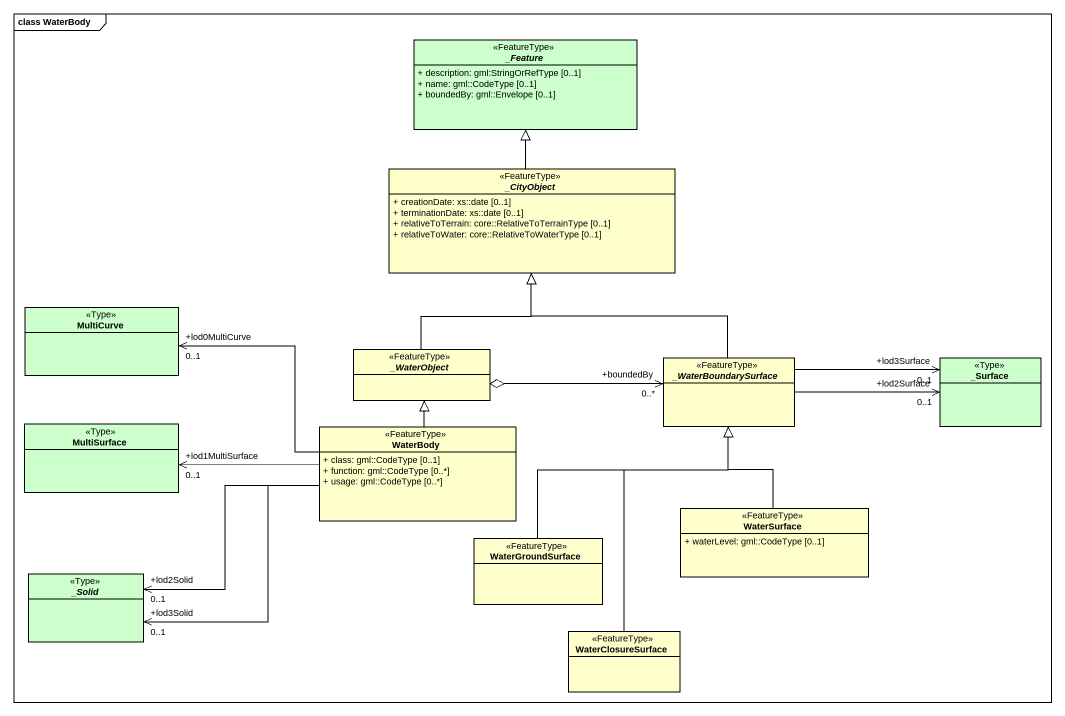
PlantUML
@startuml
mainframe class WaterBody
hide circle
hide empty members
skinparam classAttributeIconSize 0
abstract class "_Feature" as Feature <<FeatureType>> #CCFFCC {
  + description: gml:StringOrRefType [0..1]
  + name: gml::CodeType [0..1]
  + boundedBy: gml::Envelope [0..1]
}
abstract class "_CityObject" as CityObject <<FeatureType>> #FFFFCC {
  + creationDate: xs::date [0..1]
  + terminationDate: xs::date [0..1]
  + relativeToTerrain: core::RelativeToTerrainType [0..1]
  + relativeToWater: core::RelativeToWaterType [0..1]
}
class MultiCurve <<Type>> #CCFFCC
abstract class "_WaterObject" as WaterObject <<FeatureType>> #FFFFCC
abstract class "_WaterBoundarySurface" as WaterBoundarySurface <<FeatureType>> #FFFFCC
class "_Surface" as Surface <<Type>> #CCFFCC
class MultiSurface <<Type>> #CCFFCC
class WaterBody <<FeatureType>> #FFFFCC {
  + class: gml::CodeType [0..1]
  + function: gml::CodeType [0..*]
  + usage: gml::CodeType [0..*]
}
class WaterSurface <<FeatureType>> #FFFFCC {
  + waterLevel: gml::CodeType [0..1]
}
class WaterGroundSurface <<FeatureType>> #FFFFCC
abstract class "_Solid" as Solid <<Type>> #CCFFCC
class WaterClosureSurface <<FeatureType>> #FFFFCC
CityObject -up-|> Feature
MultiCurve "+lod0MultiCurve\n0..1" <-right- WaterBody
WaterObject -up-|> CityObject
WaterBoundarySurface -up-|> CityObject
WaterBoundarySurface "+boundedBy\n0..*" <-left-o WaterObject
Surface "+lod2Surface\n0..1" <-left- WaterBoundarySurface
Surface "+lod3Surface\n0..1" <-left- WaterBoundarySurface
MultiSurface "+lod1MultiSurface\n0..1" <-right- WaterBody
WaterBody -up-|> WaterObject
WaterSurface -up-|> WaterBoundarySurface
WaterGroundSurface -up-|> WaterBoundarySurface
Solid "+lod2Solid\n0..1" <-right- WaterBody
Solid "+lod3Solid\n0..1" <-right- WaterBody
WaterClosureSurface -up-|> WaterBoundarySurface
@enduml
